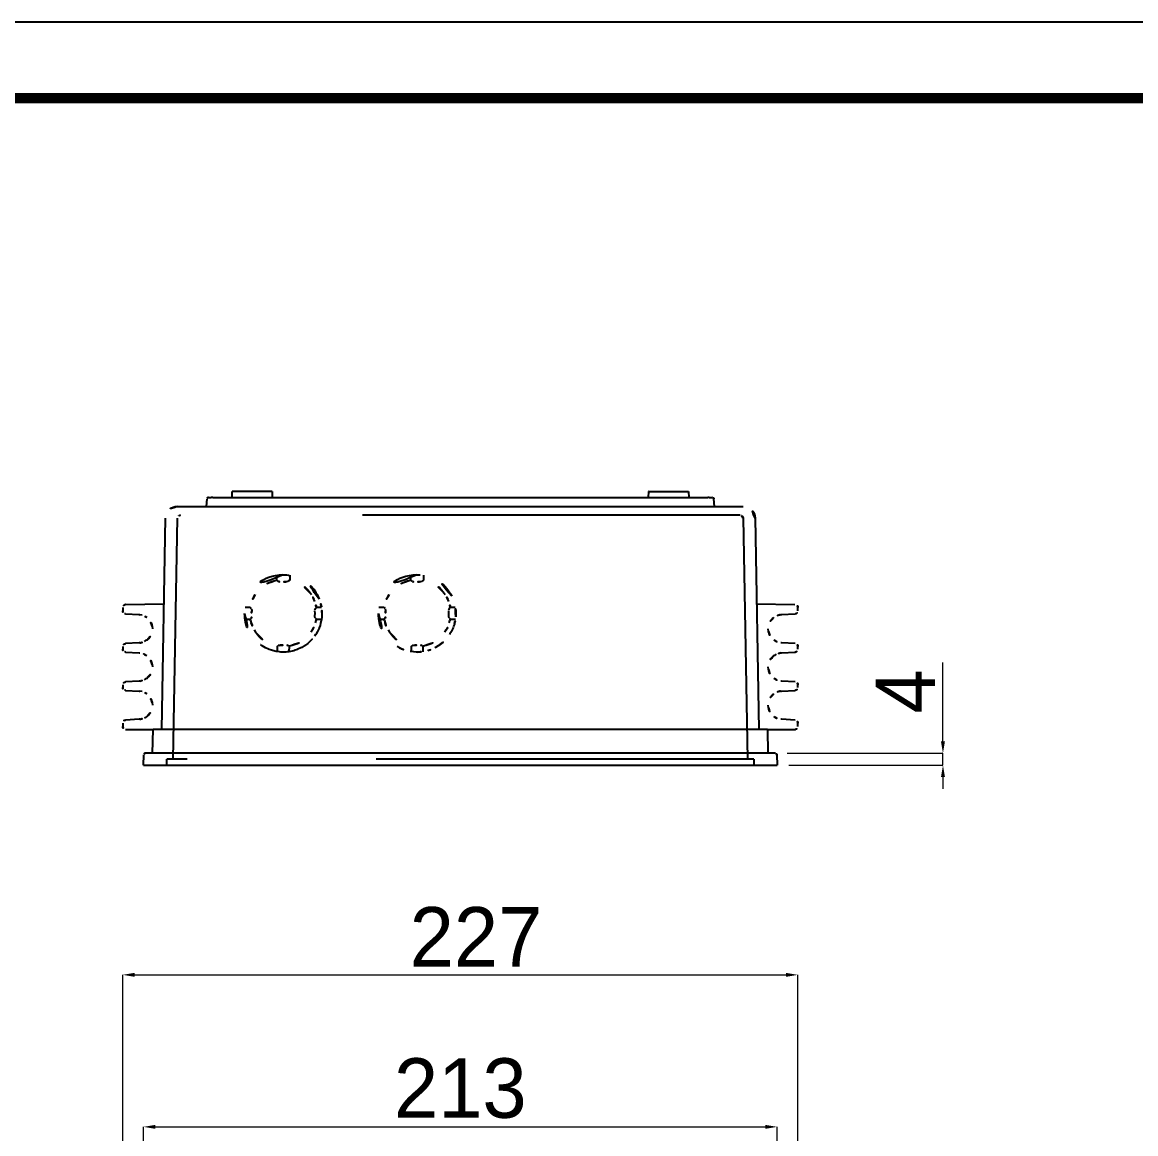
# Model space of a CAD drawing. Extents: x 16296660632 to 16296676784, y -37409619871 to -37409616699.
# Drawn here: x 16296676034.9 to 16296676409.2, y -37409617072.3 to -37409616698.7 of the extents above; entities that cross this region are included whole.
import ezdxf

# ---------------------------------------------------------------- set-up
doc = ezdxf.new("R2010")
doc.units = 0
doc.header["$LTSCALE"] = 10
doc.header["$MEASUREMENT"] = 0
doc.header["$PDMODE"] = 3
doc.header["$PDSIZE"] = -10
doc.linetypes.add('DASHED', pattern=[19.05, 12.7, -6.35])
doc.layers.get('0').update_dxf_attribs({"linetype": 'CONTINUOUS'})
doc.layers.get('DEFPOINTS').update_dxf_attribs({"linetype": 'CONTINUOUS'})
for name, color, linetype in [('BODY', 7, 'CONTINUOUS'), ('Make2D', 18, 'CONTINUOUS'), ('Make2D$보임$선', 18, 'CONTINUOUS')]:
    doc.layers.add(name, color=color, linetype=linetype)
doc.styles.add('Daelim Dimension', font='\x7f\x7f\x7f\x7f.TTF')
doc.dimstyles.new('DEFAULT', dxfattribs={"dimscale": 2, "dimtxt": 2, "dimasz": 2, "dimexe": 0, "dimexo": 2, "dimgap": 1, "dimtad": 1, "dimdec": 1, "dimzin": 9, "dimdsep": 46, "dimtxsty": 'Daelim Dimension', "dimcen": 0.5, "dimclrd": 252, "dimclre": 252, "dimclrt": 3, "dimadec": 1, "dimazin": 0, "dimtfac": 1, "dimtdec": 1, "dimtix": 1, "dimtmove": 0, "dimatfit": 3, "dimfxl": 0, "dimtolj": 1, "dimtzin": 1, "dimlwd": 9, "dimlwe": 9, "dimarcsym": 0})

# ---------------------------------------------------------------- blocks, each defined once
blk = doc.blocks.new('*D24')
at = {"layer": 'BODY', "color": 5, "lineweight": 9, "ltscale": 0.7}
for p, q in [((16296676068.62562, -37409617098.494873), (16296676068.62562, -37409617018.899437)), ((16296676072.62562, -37409617018.899437), (16296676291.62562, -37409617018.899437)), ((16296676295.62562, -37409617094.553818), (16296676295.62562, -37409617018.899437))]:
    blk.add_line(p, q, dxfattribs=at)
at = {"layer": 'BODY', "color": 5, "ltscale": 0.7}
for points in [[(16296676072.62562, -37409617018.232773), (16296676072.62562, -37409617019.566101), (16296676068.62562, -37409617018.899437)], [(16296676291.62562, -37409617018.232773), (16296676291.62562, -37409617019.566101), (16296676295.62562, -37409617018.899437)]]:
    blk.add_solid(points, dxfattribs=at)
at = {"layer": 'DEFPOINTS', "color": 0, "ltscale": 0.7}
for p in [(16296676295.62562, -37409617018.899437), (16296676295.62562, -37409617098.553818), (16296676068.62562, -37409617102.494873)]:
    blk.add_point(p, dxfattribs=at)
at = {"layer": 'BODY', "color": 7, "lineweight": 5, "ltscale": 0.7, "insert": (16296676187.40848, -37409617006.112602), "char_height": 20, "attachment_point": 5, "style": 'Daelim Dimension'}
blk.add_mtext('\\A1;227', dxfattribs=at)
blk = doc.blocks.new('*D29')
at = {"layer": 'BODY', "color": 5, "lineweight": 9, "ltscale": 0.7}
for p, q in [((16296676075.62562, -37409617096.863838), (16296676075.62562, -37409617069.995064)), ((16296676079.62562, -37409617069.995064), (16296676284.62504, -37409617069.995064)), ((16296676288.62504, -37409617094.13089), (16296676288.62504, -37409617069.995064))]:
    blk.add_line(p, q, dxfattribs=at)
at = {"layer": 'BODY', "color": 5, "ltscale": 0.7}
for points in [[(16296676079.62562, -37409617069.3284), (16296676079.62562, -37409617070.661728), (16296676075.62562, -37409617069.995064)], [(16296676284.62504, -37409617069.3284), (16296676284.62504, -37409617070.661728), (16296676288.62504, -37409617069.995064)]]:
    blk.add_solid(points, dxfattribs=at)
at = {"layer": 'DEFPOINTS', "color": 0, "ltscale": 0.7}
for p in [(16296676288.62504, -37409617069.995064), (16296676288.62504, -37409617098.13089), (16296676075.62562, -37409617100.863838)]:
    blk.add_point(p, dxfattribs=at)
at = {"layer": 'BODY', "color": 7, "lineweight": 5, "ltscale": 0.7, "insert": (16296676182.12533, -37409617057.093773), "char_height": 20, "attachment_point": 5, "style": 'Daelim Dimension'}
blk.add_mtext('\\A1;213', dxfattribs=at)
blk = doc.blocks.new('*D35')
at = {"layer": 'BODY', "color": 5, "lineweight": 9, "ltscale": 0.7}
for p, q in [((16296676344.389469, -37409616940.41449), (16296676344.389469, -37409616913.943039)), ((16296676292.064449, -37409616944.41449), (16296676344.389469, -37409616944.41449)), ((16296676344.389469, -37409616948.413933), (16296676344.389469, -37409616944.41449)), ((16296676292.62561, -37409616948.413933), (16296676344.389469, -37409616948.413933)), ((16296676344.389469, -37409616952.413933), (16296676344.389469, -37409616956.413933))]:
    blk.add_line(p, q, dxfattribs=at)
at = {"layer": 'BODY', "color": 5, "ltscale": 0.7}
for points in [[(16296676343.722811, -37409616940.41449), (16296676345.056141, -37409616940.41449), (16296676344.389469, -37409616944.41449)], [(16296676343.722811, -37409616952.413933), (16296676345.056141, -37409616952.413933), (16296676344.389469, -37409616948.413933)]]:
    blk.add_solid(points, dxfattribs=at)
at = {"layer": 'DEFPOINTS', "color": 0, "ltscale": 0.7}
for p in [(16296676288.064449, -37409616944.41449), (16296676288.62561, -37409616948.413933), (16296676344.389469, -37409616948.413933)]:
    blk.add_point(p, dxfattribs=at)
at = {"layer": 'BODY', "color": 7, "lineweight": 5, "ltscale": 0.7, "insert": (16296676331.717091, -37409616923.65406), "char_height": 20, "attachment_point": 5, "rotation": 90, "style": 'Daelim Dimension'}
blk.add_mtext('\\A1;4', dxfattribs=at)

msp = doc.modelspace()

# ---------------------------------------------------------------- linework, layer by layer
at = {"ltscale": 0.5}
msp.add_lwpolyline([(16296675286.22047, -37409617795.791344), (16296676783.52046, -37409617795.791344), (16296676783.52046, -37409616698.691338), (16296675286.22047, -37409616698.691338)], close=True, dxfattribs=at)
at = {"color": 5, "linetype": 'ByBlock', "lineweight": 200, "const_width": 3.45}
msp.add_lwpolyline([(16296675310.29731, -37409617748.814491), (16296676759.29731, -37409617748.814491), (16296676759.29731, -37409616724.164482), (16296675310.29731, -37409616724.164482)], close=True, dxfattribs=at)
at = {"layer": 'Make2D', "color": 0, "linetype": 'DASHED', "lineweight": -2}
for p, q in [((16296676085.625629, -37409616946.41394), (16296676087.03978, -37409616865.397041)), ((16296676276.211599, -37409616864.41449), (16296676088.039631, -37409616864.41449)), ((16296676277.211451, -37409616865.397041), (16296676278.62561, -37409616946.41394)), ((16296676083.425619, -37409616948.41449), (16296676083.443069, -37409616946.41449)), ((16296676280.808161, -37409616946.41449), (16296676083.443069, -37409616946.41449)), ((16296676280.808161, -37409616946.41449), (16296676280.825621, -37409616948.41449))]:
    msp.add_line(p, q, dxfattribs=at)
for centre, radius, start, end in [((16296676088.041361, -37409616865.416252), 1.001766, 90.09911961, 178.90098343), ((16296676276.232941, -37409616865.407097), 0.97856, 0.58970188, 91.24953029)]:
    msp.add_arc(centre, radius, start, end, dxfattribs=at)
at = {"layer": 'Make2D$보임$선', "color": 0, "lineweight": -2}
for p, q in [((16296676096.893089, -37409616858.879623), (16296676096.715839, -37409616861.41449)), ((16296676097.45759, -37409616858.41449), (16296676097.39187, -37409616858.41449)), ((16296676097.45759, -37409616858.41449), (16296676097.557449, -37409616858.41449)), ((16296676097.557449, -37409616858.41449), (16296676098.413481, -37409616858.41449)), ((16296676098.93681, -37409616858.41449), (16296676098.413481, -37409616858.41449)), ((16296676098.93681, -37409616858.41449), (16296676100.88335, -37409616858.41449)), ((16296676100.88335, -37409616858.41449), (16296676263.36788, -37409616858.41449)), ((16296676105.37562, -37409616856.41449), (16296676105.34071, -37409616858.41449)), ((16296676112.12562, -37409616856.41449), (16296676105.40292, -37409616856.41449)), ((16296676118.87562, -37409616856.41449), (16296676112.12562, -37409616856.41449)), ((16296676118.84831, -37409616856.41449), (16296676118.87562, -37409616856.41449)), ((16296676118.87562, -37409616856.41449), (16296676118.91053, -37409616858.41449)), ((16296676245.37562, -37409616856.41449), (16296676245.34071, -37409616858.41449)), ((16296676245.4883, -37409616856.41449), (16296676245.40292, -37409616856.41449)), ((16296676245.4883, -37409616856.41449), (16296676252.12562, -37409616856.41449)), ((16296676252.12562, -37409616856.41449), (16296676258.84831, -37409616856.41449)), ((16296676258.87562, -37409616856.41449), (16296676258.91053, -37409616858.41449)), ((16296676263.36788, -37409616858.41449), (16296676265.31443, -37409616858.41449)), ((16296676265.837761, -37409616858.41449), (16296676265.31443, -37409616858.41449)), ((16296676265.837761, -37409616858.41449), (16296676266.693781, -37409616858.41449)), ((16296676266.693781, -37409616858.41449), (16296676266.79364, -37409616858.41449)), ((16296676266.85936, -37409616858.41449), (16296676266.79364, -37409616858.41449)), ((16296676267.5354, -37409616861.41449), (16296676267.358141, -37409616858.879623)), ((16296676087.03948, -37409616861.41449), (16296676088.03932, -37409616861.41449)), ((16296676088.03932, -37409616861.41449), (16296676276.21191, -37409616861.41449)), ((16296676276.21191, -37409616861.41449), (16296676277.21176, -37409616861.41449)), ((16296676081.799561, -37409616936.41449), (16296676083.040079, -37409616865.344681)), ((16296676281.211149, -37409616865.344681), (16296676282.451679, -37409616936.41449)), ((16296676120.474529, -37409616886.20607), (16296676120.45833, -37409616884.598923)), ((16296676122.62562, -37409616884.41449), (16296676123.668791, -37409616884.456413)), ((16296676123.668751, -37409616884.457047), (16296676124.3141, -37409616884.526016)), ((16296676124.31428, -37409616884.524643), (16296676124.570049, -37409616884.56073)), ((16296676124.792891, -37409616884.600304), (16296676124.776711, -37409616886.20607)), ((16296676165.474529, -37409616886.20607), (16296676165.45833, -37409616884.599289)), ((16296676167.62562, -37409616884.41449), (16296676168.602739, -37409616884.451263)), ((16296676169.7929, -37409616884.598991), (16296676169.776711, -37409616886.20607)), ((16296676120.936939, -37409616886.594917), (16296676120.474529, -37409616886.20607)), ((16296676120.936939, -37409616886.594917), (16296676121.09182, -37409616886.690567)), ((16296676123.66667, -37409616886.78952), (16296676123.448271, -37409616886.784393)), ((16296676123.718269, -37409616886.787247), (16296676123.66667, -37409616886.78952)), ((16296676123.71829, -37409616886.787689), (16296676123.73875, -37409616886.786377)), ((16296676124.160379, -37409616886.692833), (16296676123.73872, -37409616886.785919)), ((16296676124.15942, -37409616886.690567), (16296676124.314289, -37409616886.594917)), ((16296676124.776711, -37409616886.20607), (16296676124.314289, -37409616886.594917)), ((16296676165.936939, -37409616886.594917), (16296676165.474529, -37409616886.20607)), ((16296676165.936939, -37409616886.594917), (16296676166.09182, -37409616886.690567)), ((16296676168.66667, -37409616886.78952), (16296676168.448271, -37409616886.784393)), ((16296676168.718269, -37409616886.787247), (16296676168.66667, -37409616886.78952)), ((16296676168.71829, -37409616886.787689), (16296676168.73875, -37409616886.786377)), ((16296676169.160379, -37409616886.692833), (16296676168.73872, -37409616886.785919)), ((16296676169.15942, -37409616886.690567), (16296676169.314289, -37409616886.594917)), ((16296676169.776711, -37409616886.20607), (16296676169.314289, -37409616886.594917)), ((16296676133.22402, -37409616893.385178), (16296676132.885111, -37409616892.569542)), ((16296676178.22402, -37409616893.385178), (16296676177.885111, -37409616892.569542)), ((16296676068.62562, -37409616895.397186), (16296676068.62562, -37409616896.58387)), ((16296676069.255369, -37409616894.468246), (16296676069.3592, -37409616894.468246)), ((16296676069.60816, -37409616894.397339), (16296676069.35251, -37409616894.435204)), ((16296676069.60816, -37409616894.397339), (16296676082.535971, -37409616894.171677)), ((16296676109.79501, -37409616895.355614), (16296676111.49365, -37409616895.355614)), ((16296676111.49365, -37409616895.355614), (16296676111.806049, -37409616895.725807)), ((16296676111.901699, -37409616895.880692), (16296676111.806049, -37409616895.725807)), ((16296676111.903959, -37409616895.87973), (16296676111.99704, -37409616896.301392)), ((16296676111.99552, -37409616896.591843), (16296676112.000931, -37409616896.492142)), ((16296676111.99881, -37409616896.321823), (16296676111.997511, -37409616896.301361)), ((16296676111.998369, -37409616896.321838), (16296676112.00065, -37409616896.373444)), ((16296676112.00065, -37409616896.373444), (16296676112.00206, -37409616896.492264)), ((16296676133.2875, -37409616897.41449), (16296676133.255711, -37409616896.591843)), ((16296676133.445181, -37409616895.725807), (16296676133.349529, -37409616895.880699)), ((16296676133.445181, -37409616895.725807), (16296676133.75758, -37409616895.355614)), ((16296676133.75758, -37409616895.355614), (16296676135.45834, -37409616895.355614)), ((16296676154.79501, -37409616895.355614), (16296676156.49365, -37409616895.355614)), ((16296676156.49365, -37409616895.355614), (16296676156.806049, -37409616895.725807)), ((16296676156.901699, -37409616895.880692), (16296676156.806049, -37409616895.725807)), ((16296676156.903959, -37409616895.87973), (16296676156.99704, -37409616896.301392)), ((16296676157.00065, -37409616896.373444), (16296676156.99552, -37409616896.591843)), ((16296676156.99881, -37409616896.321823), (16296676156.997511, -37409616896.301361)), ((16296676156.998369, -37409616896.321838), (16296676157.00065, -37409616896.373444)), ((16296676178.2875, -37409616897.41449), (16296676178.255711, -37409616896.591843)), ((16296676178.445181, -37409616895.725807), (16296676178.349529, -37409616895.880699)), ((16296676178.445181, -37409616895.725807), (16296676178.75758, -37409616895.355614)), ((16296676178.75758, -37409616895.355614), (16296676180.458191, -37409616895.355614)), ((16296676281.714319, -37409616894.171669), (16296676294.64307, -37409616894.397339)), ((16296676295.62562, -37409616896.58387), (16296676295.62562, -37409616895.397186)), ((16296676069.33061, -37409616897.496628), (16296676069.217119, -37409616897.496628)), ((16296676069.572451, -37409616897.581093), (16296676069.337521, -37409616897.498917)), ((16296676069.57328, -37409616897.582497), (16296676074.12421, -37409616897.820999)), ((16296676074.12421, -37409616897.820999), (16296676074.3859, -37409616897.842239)), ((16296676075.15896, -37409616897.993713), (16296676074.3859, -37409616897.842239)), ((16296676111.52788, -37409616899.432289), (16296676109.788919, -37409616899.432289)), ((16296676111.806049, -37409616899.103157), (16296676111.52788, -37409616899.432289)), ((16296676111.611601, -37409616899.829514), (16296676111.52788, -37409616899.432289)), ((16296676111.611731, -37409616899.829483), (16296676111.820669, -37409616900.60762)), ((16296676111.806049, -37409616899.103157), (16296676111.901699, -37409616898.948288)), ((16296676133.250589, -37409616898.455551), (16296676133.255711, -37409616898.237137)), ((16296676133.252859, -37409616898.507149), (16296676133.250589, -37409616898.455551)), ((16296676133.25242, -37409616898.507172), (16296676133.253719, -37409616898.527634)), ((16296676133.347269, -37409616898.949249), (16296676133.25419, -37409616898.527603)), ((16296676133.255711, -37409616898.237137), (16296676133.2875, -37409616897.41449)), ((16296676133.349529, -37409616898.948288), (16296676133.445181, -37409616899.103157)), ((16296676133.430571, -37409616900.607559), (16296676133.6395, -37409616899.829483)), ((16296676133.723351, -37409616899.432289), (16296676133.445181, -37409616899.103157)), ((16296676133.723351, -37409616899.432289), (16296676133.639641, -37409616899.829514)), ((16296676135.462311, -37409616899.432289), (16296676133.723351, -37409616899.432289)), ((16296676135.408569, -37409616899.780006), (16296676135.16473, -37409616900.843071)), ((16296676135.46805, -37409616899.432404), (16296676135.40859, -37409616899.780006)), ((16296676135.55998, -37409616898.709717), (16296676135.467859, -37409616899.432373)), ((16296676135.59955, -37409616898.237244), (16296676135.560921, -37409616898.709824)), ((16296676135.608509, -37409616898.044746), (16296676135.59799, -37409616898.237129)), ((16296676135.62178, -37409616897.098633), (16296676135.610319, -37409616898.044838)), ((16296676156.52788, -37409616899.432289), (16296676154.786791, -37409616899.432289)), ((16296676156.806049, -37409616899.103157), (16296676156.52788, -37409616899.432289)), ((16296676156.611601, -37409616899.829514), (16296676156.52788, -37409616899.432289)), ((16296676156.611731, -37409616899.829483), (16296676156.820669, -37409616900.60762)), ((16296676156.806049, -37409616899.103157), (16296676156.901699, -37409616898.948288)), ((16296676178.250589, -37409616898.455551), (16296676178.255711, -37409616898.237137)), ((16296676178.252859, -37409616898.507149), (16296676178.250589, -37409616898.455551)), ((16296676178.25242, -37409616898.507172), (16296676178.253719, -37409616898.527634)), ((16296676178.347269, -37409616898.949249), (16296676178.25419, -37409616898.527603)), ((16296676178.255711, -37409616898.237137), (16296676178.2875, -37409616897.41449)), ((16296676178.349529, -37409616898.948288), (16296676178.445181, -37409616899.103157)), ((16296676178.430571, -37409616900.607559), (16296676178.6395, -37409616899.829483)), ((16296676178.723351, -37409616899.432289), (16296676178.445181, -37409616899.103157)), ((16296676178.723351, -37409616899.432289), (16296676178.639641, -37409616899.829514)), ((16296676180.463619, -37409616899.432289), (16296676178.723351, -37409616899.432289)), ((16296676289.529831, -37409616897.891518), (16296676289.52952, -37409616897.891571)), ((16296676289.827459, -37409616897.846558), (16296676289.529831, -37409616897.891518)), ((16296676289.827459, -37409616897.846558), (16296676290.12702, -37409616897.820999)), ((16296676290.12702, -37409616897.820999), (16296676294.67795, -37409616897.582497)), ((16296676294.91371, -37409616897.498917), (16296676294.67878, -37409616897.581093)), ((16296676295.034109, -37409616897.496628), (16296676294.92062, -37409616897.496628)), ((16296676078.54764, -37409616901.699509), (16296676078.62562, -37409616902.565453)), ((16296676112.856279, -37409616902.975754), (16296676113.302299, -37409616903.683342)), ((16296676131.948931, -37409616903.683342), (16296676132.39481, -37409616902.975998)), ((16296676133.504511, -37409616904.526894), (16296676133.11413, -37409616905.092194)), ((16296676133.648951, -37409616904.305511), (16296676133.506559, -37409616904.528221)), ((16296676134.120029, -37409616903.480667), (16296676133.646681, -37409616904.304092)), ((16296676134.214741, -37409616903.304497), (16296676134.122749, -37409616903.482109)), ((16296676134.639179, -37409616902.375313), (16296676134.212009, -37409616903.303123)), ((16296676134.71286, -37409616902.199722), (16296676134.641479, -37409616902.376244)), ((16296676134.99264, -37409616901.417343), (16296676134.71073, -37409616902.198883)), ((16296676135.16531, -37409616900.843224), (16296676134.993891, -37409616901.417732)), ((16296676157.856279, -37409616902.975754), (16296676158.302299, -37409616903.683342)), ((16296676176.948931, -37409616903.683342), (16296676177.39481, -37409616902.975998)), ((16296676178.648911, -37409616904.305573), (16296676178.506559, -37409616904.528221)), ((16296676179.120041, -37409616903.480659), (16296676178.646641, -37409616904.304153)), ((16296676179.173309, -37409616903.385323), (16296676179.122761, -37409616903.482094)), ((16296676179.71073, -37409616902.198883), (16296676179.17058, -37409616903.383911)), ((16296676179.88261, -37409616901.746483), (16296676179.71286, -37409616902.199722)), ((16296676180.12307, -37409616900.991341), (16296676179.88097, -37409616901.745903)), ((16296676180.165291, -37409616900.843262), (16296676180.1238, -37409616900.991547)), ((16296676285.703859, -37409616903.430923), (16296676285.62562, -37409616902.565453)), ((16296676069.219879, -37409616907.632347), (16296676069.33061, -37409616907.632347)), ((16296676069.337521, -37409616907.630074), (16296676069.572451, -37409616907.54789)), ((16296676074.12421, -37409616907.307983), (16296676069.57328, -37409616907.546494)), ((16296676074.42378, -37409616907.282417), (16296676074.12421, -37409616907.307983)), ((16296676074.42378, -37409616907.282417), (16296676074.721411, -37409616907.237457)), ((16296676074.721411, -37409616907.237457), (16296676074.72171, -37409616907.237411)), ((16296676075.94965, -37409616906.833717), (16296676076.43605, -37409616906.562073)), ((16296676076.69614, -37409616906.384148), (16296676076.436041, -37409616906.562073)), ((16296676115.07612, -37409616907.994339), (16296676114.99575, -37409616907.936432)), ((16296676115.51189, -37409616908.295433), (16296676115.07452, -37409616907.996597)), ((16296676116.65509, -37409616908.961601), (16296676115.513121, -37409616908.293556)), ((16296676120.698549, -37409616908.436234), (16296676120.936939, -37409616908.234062)), ((16296676121.09182, -37409616908.138412), (16296676120.936939, -37409616908.234062)), ((16296676121.09086, -37409616908.136147), (16296676121.51251, -37409616908.043068)), ((16296676121.53294, -37409616908.041298), (16296676121.51248, -37409616908.042587)), ((16296676121.532961, -37409616908.04174), (16296676121.58456, -37409616908.039459)), ((16296676121.58456, -37409616908.039459), (16296676121.70339, -37409616908.038063)), ((16296676121.802971, -37409616908.044594), (16296676121.70327, -37409616908.039177)), ((16296676124.314289, -37409616908.234062), (16296676124.15941, -37409616908.138412)), ((16296676124.314289, -37409616908.234062), (16296676124.552679, -37409616908.436234)), ((16296676129.73934, -37409616908.295433), (16296676129.64567, -37409616908.356102)), ((16296676130.818769, -37409616907.506203), (16296676129.7379, -37409616908.293228)), ((16296676131.066031, -37409616907.301826), (16296676130.81949, -37409616907.50708)), ((16296676131.878839, -37409616906.545639), (16296676131.065531, -37409616907.301262)), ((16296676165.698549, -37409616908.436234), (16296676165.936939, -37409616908.234062)), ((16296676166.09182, -37409616908.138412), (16296676165.936939, -37409616908.234062)), ((16296676166.09086, -37409616908.136147), (16296676166.51251, -37409616908.043068)), ((16296676166.53294, -37409616908.041298), (16296676166.51248, -37409616908.042587)), ((16296676166.532961, -37409616908.04174), (16296676166.58456, -37409616908.039459)), ((16296676166.58456, -37409616908.039459), (16296676166.802971, -37409616908.044594)), ((16296676169.314289, -37409616908.234062), (16296676169.15941, -37409616908.138412)), ((16296676169.314289, -37409616908.234062), (16296676169.552679, -37409616908.436234)), ((16296676174.73934, -37409616908.295433), (16296676174.6457, -37409616908.356087)), ((16296676287.815189, -37409616906.562073), (16296676287.55509, -37409616906.384148)), ((16296676290.12702, -37409616907.307983), (16296676289.86533, -37409616907.286743)), ((16296676294.67795, -37409616907.546494), (16296676290.12702, -37409616907.307983)), ((16296676068.62562, -37409616908.545113), (16296676068.62562, -37409616909.433868)), ((16296676069.33061, -37409616910.346626), (16296676069.217119, -37409616910.346626)), ((16296676069.572451, -37409616910.431091), (16296676069.337521, -37409616910.348923)), ((16296676069.57328, -37409616910.432503), (16296676074.12421, -37409616910.671013)), ((16296676074.12421, -37409616910.671013), (16296676074.3859, -37409616910.692238)), ((16296676076.436041, -37409616911.416924), (16296676076.69614, -37409616911.594833)), ((16296676117.602249, -37409616909.404732), (16296676116.654791, -37409616908.962181)), ((16296676117.699659, -37409616909.445061), (16296676117.602249, -37409616909.404732)), ((16296676117.840389, -37409616909.50174), (16296676117.69965, -37409616909.445084)), ((16296676118.678391, -37409616909.799782), (16296676117.84041, -37409616909.501694)), ((16296676119.048559, -37409616909.912682), (16296676118.678101, -37409616909.800659)), ((16296676120.26066, -37409616910.194397), (16296676119.04896, -37409616909.911263)), ((16296676120.38121, -37409616910.219276), (16296676120.260099, -37409616910.197456)), ((16296676121.33066, -37409616910.346153), (16296676120.381769, -37409616910.216103)), ((16296676120.716999, -37409616910.267059), (16296676120.698549, -37409616908.436234)), ((16296676121.80287, -37409616910.388428), (16296676121.33029, -37409616910.3498)), ((16296676122.30592, -37409616910.407349), (16296676121.803101, -37409616910.38488)), ((16296676122.62562, -37409616910.41449), (16296676122.30584, -37409616910.410561)), ((16296676123.44825, -37409616910.386642), (16296676122.62562, -37409616910.411613)), ((16296676123.920099, -37409616910.349876), (16296676123.44837, -37409616910.388428)), ((16296676124.5341, -37409616910.273277), (16296676123.919991, -37409616910.348778)), ((16296676124.99114, -37409616910.197456), (16296676124.534149, -37409616910.273643)), ((16296676124.552679, -37409616908.436234), (16296676124.534189, -37409616910.27021)), ((16296676126.13879, -37409616909.930199), (16296676124.991131, -37409616910.197433)), ((16296676126.573509, -37409616909.800537), (16296676126.138941, -37409616909.93074)), ((16296676127.410061, -37409616909.499771), (16296676126.5732, -37409616909.799507)), ((16296676127.55213, -37409616909.444847), (16296676127.410851, -37409616909.50174)), ((16296676128.49472, -37409616909.010834), (16296676127.55127, -37409616909.442734)), ((16296676128.817221, -37409616908.845329), (16296676128.49609, -37409616909.013527)), ((16296676129.644199, -37409616908.353813), (16296676128.81576, -37409616908.842621)), ((16296676161.65509, -37409616908.961601), (16296676160.87933, -37409616908.524963)), ((16296676161.722269, -37409616908.996834), (16296676161.654791, -37409616908.962181)), ((16296676165.38118, -37409616910.219276), (16296676165.260099, -37409616910.197456)), ((16296676166.34016, -37409616910.347092), (16296676165.381729, -37409616910.216103)), ((16296676165.71701, -37409616910.267487), (16296676165.698549, -37409616908.436234)), ((16296676166.45751, -37409616910.361908), (16296676166.3398, -37409616910.350754)), ((16296676167.30596, -37409616910.407349), (16296676166.45784, -37409616910.358261)), ((16296676167.62562, -37409616910.41449), (16296676167.305889, -37409616910.410561)), ((16296676169.552679, -37409616908.436234), (16296676169.534189, -37409616910.270309)), ((16296676171.202669, -37409616909.912682), (16296676171.13896, -37409616909.93074)), ((16296676173.8172, -37409616908.845337), (16296676173.596451, -37409616908.962181)), ((16296676174.64423, -37409616908.35379), (16296676173.815729, -37409616908.842644)), ((16296676287.55509, -37409616911.594833), (16296676287.815189, -37409616911.416924)), ((16296676288.30158, -37409616911.145264), (16296676287.815189, -37409616911.416924)), ((16296676289.529831, -37409616910.741524), (16296676289.52952, -37409616910.741577)), ((16296676289.827459, -37409616910.696564), (16296676289.529831, -37409616910.741524)), ((16296676289.827459, -37409616910.696564), (16296676290.12702, -37409616910.671013)), ((16296676290.12702, -37409616910.671013), (16296676294.67795, -37409616910.432503)), ((16296676295.62562, -37409616909.433868), (16296676295.62562, -37409616908.545113)), ((16296676078.547371, -37409616914.548073), (16296676078.62562, -37409616915.413528)), ((16296676285.7036, -37409616916.279472), (16296676285.62562, -37409616915.413528)), ((16296676075.94969, -37409616919.683701), (16296676076.43605, -37409616919.412064)), ((16296676076.69619, -37409616919.234108), (16296676076.436041, -37409616919.412064)), ((16296676287.815189, -37409616919.412064), (16296676287.55504, -37409616919.234108)), ((16296676068.62562, -37409616921.395119), (16296676068.62562, -37409616922.283867)), ((16296676069.219879, -37409616920.482353), (16296676069.33061, -37409616920.482353)), ((16296676069.33061, -37409616923.196632), (16296676069.219879, -37409616923.196632)), ((16296676069.337521, -37409616920.480057), (16296676069.572451, -37409616920.397888)), ((16296676069.572451, -37409616923.281097), (16296676069.337521, -37409616923.198921)), ((16296676074.12421, -37409616920.157982), (16296676069.57328, -37409616920.396477)), ((16296676074.42378, -37409616920.132423), (16296676074.12421, -37409616920.157982)), ((16296676074.42378, -37409616920.132423), (16296676074.721411, -37409616920.087463)), ((16296676074.721411, -37409616920.087463), (16296676074.72171, -37409616920.08741)), ((16296676290.12702, -37409616920.157982), (16296676289.86533, -37409616920.136749)), ((16296676294.67795, -37409616920.396477), (16296676290.12702, -37409616920.157982)), ((16296676294.67795, -37409616920.396477), (16296676294.6786, -37409616920.397461)), ((16296676294.91371, -37409616923.198921), (16296676294.67878, -37409616923.281097)), ((16296676295.031349, -37409616923.196632), (16296676294.92062, -37409616923.196632)), ((16296676295.62562, -37409616922.283867), (16296676295.62562, -37409616921.395119)), ((16296676069.57328, -37409616923.282494), (16296676074.12421, -37409616923.521004)), ((16296676074.12421, -37409616923.521004), (16296676074.3859, -37409616923.542236)), ((16296676075.15896, -37409616923.693703), (16296676074.3859, -37409616923.542236)), ((16296676289.529831, -37409616923.591507), (16296676289.52952, -37409616923.591583)), ((16296676289.827459, -37409616923.546547), (16296676289.529831, -37409616923.591507)), ((16296676289.827459, -37409616923.546547), (16296676290.12702, -37409616923.521004)), ((16296676290.12702, -37409616923.521004), (16296676294.67795, -37409616923.282494)), ((16296676078.547371, -37409616927.398064), (16296676078.62562, -37409616928.263527)), ((16296676285.7036, -37409616929.129478), (16296676285.62562, -37409616928.263527)), ((16296676068.62562, -37409616934.245117), (16296676068.62562, -37409616935.41449)), ((16296676074.12421, -37409616933.00798), (16296676069.57328, -37409616933.246483)), ((16296676074.42378, -37409616932.98243), (16296676074.12421, -37409616933.00798)), ((16296676074.42378, -37409616932.98243), (16296676074.721411, -37409616932.937469)), ((16296676074.721411, -37409616932.937469), (16296676074.72171, -37409616932.937408)), ((16296676075.94969, -37409616932.533699), (16296676076.43605, -37409616932.26207)), ((16296676076.69619, -37409616932.084106), (16296676076.436041, -37409616932.262062)), ((16296676287.815189, -37409616932.262062), (16296676287.55504, -37409616932.084106)), ((16296676290.12702, -37409616933.00798), (16296676289.86533, -37409616932.986748)), ((16296676294.67795, -37409616933.246483), (16296676290.12702, -37409616933.00798)), ((16296676295.62562, -37409616935.41449), (16296676295.62562, -37409616934.245117)), ((16296676069.62562, -37409616936.41449), (16296676078.835079, -37409616936.41449)), ((16296676078.69544, -37409616944.41449), (16296676078.835079, -37409616936.41449)), ((16296676079.784019, -37409616936.412804), (16296676078.835079, -37409616936.41449)), ((16296676081.177719, -37409616936.41449), (16296676079.784019, -37409616936.41449)), ((16296676082.3771, -37409616936.412376), (16296676081.177719, -37409616936.412003)), ((16296676086.7988, -37409616936.41449), (16296676082.37709, -37409616936.41449)), ((16296676277.41737, -37409616936.41449), (16296676086.83386, -37409616936.41449)), ((16296676281.603901, -37409616936.41449), (16296676277.45244, -37409616936.41449)), ((16296676283.073509, -37409616936.412003), (16296676281.603901, -37409616936.412537)), ((16296676284.467211, -37409616936.41449), (16296676283.073509, -37409616936.41449)), ((16296676285.416149, -37409616936.41449), (16296676284.46722, -37409616936.412804)), ((16296676285.416149, -37409616936.41449), (16296676294.62562, -37409616936.41449)), ((16296676285.416149, -37409616936.41449), (16296676285.555799, -37409616944.41449)), ((16296676294.62562, -37409616936.41449), (16296676294.776461, -37409616936.403053)), ((16296676075.62562, -37409616948.41449), (16296676075.686859, -37409616944.905769)), ((16296676288.064449, -37409616944.41449), (16296676076.21703, -37409616944.41449)), ((16296676288.564369, -37409616944.905769), (16296676288.62561, -37409616948.413933)), ((16296676075.62562, -37409616948.41449), (16296676288.62561, -37409616948.413933))]:
    msp.add_line(p, q, dxfattribs=at)
for centre, radius, start, end in [((16296676097.39187, -37409616858.91449), 0.5, 90, 176.00005362), ((16296676266.85936, -37409616858.91449), 0.5, 3.99994638, 90), ((16296676087.03948, -37409616865.41449), 4, 90, 178.99979072), ((16296676277.21176, -37409616865.41449), 4, 1.00020928, 90), ((16296676122.62562, -37409616897.41449), 13, 90, 180), ((16296676122.627979, -37409616897.414253), 12.997699, 21.60103248, 81.40802128), ((16296676167.62562, -37409616897.41449), 13, 90, 180), ((16296676167.62804, -37409616897.410889), 12.995657, 26.46725655, 85.69884832), ((16296676122.640129, -37409616897.316063), 11.31909, 101.0299421, 146.6055139), ((16296676121.63315, -37409616885.293533), 1.500503, 248.81720352, 276.49844327), ((16296676122.62562, -37409616897.41449), 10.66188, 85.57476675, 94.42523325), ((16296676122.61113, -37409616897.316017), 11.319038, 33.39442595, 78.9700579), ((16296676167.640129, -37409616897.316063), 11.31909, 101.0299421, 146.6055139), ((16296676166.63315, -37409616885.293533), 1.500503, 248.81720352, 276.49844327), ((16296676167.62562, -37409616897.41449), 10.66188, 85.57476675, 94.42523325), ((16296676167.61113, -37409616897.316017), 11.319038, 33.39442595, 78.9700579), ((16296676122.62653, -37409616897.300552), 11.301496, 146.63327782, 170.0902837), ((16296676122.624849, -37409616897.300468), 11.30133, 24.75405917, 33.36678228), ((16296676122.62562, -37409616897.41449), 13, 9.73847899, 21.59819157), ((16296676167.62653, -37409616897.300552), 11.301496, 146.63327782, 170.0902837), ((16296676167.624849, -37409616897.300468), 11.30133, 24.75405917, 33.36678228), ((16296676167.62562, -37409616897.41449), 13, 354.84493943, 26.47698239), ((16296676069.62562, -37409616895.397186), 1, 112.37860145, 180), ((16296676069.62562, -37409616896.58387), 1, 180, 246.06249931), ((16296676122.62562, -37409616897.41449), 10.66188, 175.57488414, 184.42511586), ((16296676122.62458, -37409616897.300583), 11.301619, 9.9097163, 20.27411341), ((16296676134.746571, -37409616896.42202), 1.500503, 158.81726593, 186.49834706), ((16296676122.474251, -37409616897.429176), 13.148828, 1.4400659, 9.6897009), ((16296676167.62562, -37409616897.41449), 10.66188, 175.57488414, 184.42511586), ((16296676167.62458, -37409616897.300583), 11.301619, 9.9097163, 20.27411341), ((16296676179.746571, -37409616896.42202), 1.500503, 158.81726593, 186.49834706), ((16296676294.62562, -37409616895.397186), 1, 0, 89.00000925), ((16296676294.62562, -37409616896.58387), 1, 293.93750069, 0), ((16296676073.836599, -37409616902.648369), 4.838854, 53.77436277, 74.14054295), ((16296676073.86307, -37409616902.571823), 4.761518, 10.54803874, 53.48724079), ((16296676122.62562, -37409616897.41449), 13, 180, 234.05266799), ((16296676122.626499, -37409616897.300667), 11.30146, 197.01566546, 210.15050087), ((16296676110.50466, -37409616898.40696), 1.500503, 338.81726593, 6.49834706), ((16296676122.624729, -37409616897.300667), 11.30146, 329.84798092, 342.98436652), ((16296676167.62562, -37409616897.41449), 13, 180, 238.73387958), ((16296676167.626499, -37409616897.300667), 11.30146, 197.01566546, 210.15050087), ((16296676155.50466, -37409616898.40696), 1.500503, 338.81726593, 6.49834706), ((16296676167.624729, -37409616897.300667), 11.30146, 329.84798092, 342.98436652), ((16296676167.827049, -37409616897.453751), 12.794766, 344.63896964, 354.93886342), ((16296676290.395269, -37409616902.576691), 4.769665, 126.54659398, 179.86492617), ((16296676290.410669, -37409616902.641563), 4.831018, 100.50926302, 126.23543107), ((16296676073.855961, -37409616902.552277), 4.769677, 306.54580691, 359.84175798), ((16296676122.625771, -37409616897.301247), 11.300533, 214.39242098, 260.18069108), ((16296676122.62546, -37409616897.301247), 11.300533, 279.81930892, 325.60757902), ((16296676167.625771, -37409616897.301247), 11.300533, 214.39242098, 260.18069108), ((16296676167.62546, -37409616897.301247), 11.300533, 279.81930892, 325.60757902), ((16296676167.709629, -37409616897.497864), 12.88164, 303.06588803, 326.93008037), ((16296676290.388121, -37409616902.557198), 4.761471, 190.56537898, 233.48811572), ((16296676069.62562, -37409616908.545113), 1, 113.93750069, 180), ((16296676073.8459, -37409616902.50396), 4.813792, 280.48270539, 295.91415018), ((16296676122.62562, -37409616897.41449), 10.66188, 265.57476675, 274.42523325), ((16296676123.61809, -37409616909.535454), 1.500503, 68.81720352, 96.49844327), ((16296676122.62562, -37409616897.41449), 13, 315.38058198, 323.79554248), ((16296676167.62562, -37409616897.41449), 10.66188, 265.57476675, 274.42523325), ((16296676168.61809, -37409616909.535454), 1.500503, 68.81720352, 96.49844327), ((16296676290.400949, -37409616902.509163), 4.807515, 237.46193059, 263.60317177), ((16296676294.62562, -37409616908.545113), 1, 0, 87.00000395), ((16296676069.62562, -37409616909.433868), 1, 180, 246.06249931), ((16296676073.850281, -37409616915.469833), 4.807515, 57.46193059, 83.60317177), ((16296676073.86311, -37409616915.421783), 4.761471, 10.56537898, 53.48811572), ((16296676167.57975, -37409616897.522438), 12.882427, 242.95647893, 259.62913622), ((16296676167.65167, -37409616897.541924), 12.869717, 269.88405087, 285.72124882), ((16296676167.591961, -37409616897.3629), 13.05824, 286.05114987, 297.36874021), ((16296676290.395281, -37409616915.426697), 4.769677, 126.54580691, 179.84175798), ((16296676290.405331, -37409616915.475021), 4.813792, 100.48270539, 115.91415018), ((16296676294.62562, -37409616909.433868), 1, 272.99999605, 0), ((16296676073.855961, -37409616915.402298), 4.769665, 306.54659398, 359.86492617), ((16296676290.388161, -37409616915.407173), 4.761518, 190.54803874, 233.48724079), ((16296676290.400949, -37409616915.359161), 4.807515, 237.46193059, 263.60317177), ((16296676069.62562, -37409616921.395119), 1, 113.93750069, 180), ((16296676069.62562, -37409616922.283867), 1, 180, 246.06249931), ((16296676073.8459, -37409616915.353958), 4.813794, 280.48270539, 295.91473439), ((16296676294.62562, -37409616921.395119), 1, 0, 87.00000395), ((16296676294.62562, -37409616922.283867), 1, 293.93750069, 0), ((16296676073.836599, -37409616928.348373), 4.838856, 53.77540838, 74.14054295), ((16296676073.86311, -37409616928.27179), 4.761471, 10.56537898, 53.48811572), ((16296676290.395281, -37409616928.276703), 4.769677, 126.54580691, 179.84175798), ((16296676290.410669, -37409616928.341553), 4.831019, 100.50926302, 126.2346438), ((16296676073.855961, -37409616928.252296), 4.769665, 306.54659398, 359.86492617), ((16296676290.388161, -37409616928.257156), 4.761518, 190.54803874, 233.48724079), ((16296676069.62562, -37409616934.245117), 1, 92.99999605, 180), ((16296676073.8459, -37409616928.203957), 4.813794, 280.48270539, 295.91473439), ((16296676290.400949, -37409616928.20916), 4.807515, 237.46193059, 263.60317177), ((16296676294.62562, -37409616934.245117), 1, 0, 87.00000395), ((16296676069.62562, -37409616935.41449), 1, 180, 270), ((16296676294.62562, -37409616935.41449), 1, 278.6758877, 0), ((16296676076.186781, -37409616944.91449), 0.5, 90, 178.99979072), ((16296676288.064449, -37409616944.91449), 0.5, 1.00020928, 90)]:
    msp.add_arc(centre, radius, start, end, dxfattribs=at)

# ---------------------------------------------------------------- dimensions: what is measured, and where the dimension line sits
at = {"layer": 'BODY', "lineweight": 5, "ltscale": 0.7}
dim = msp.add_linear_dim(base=(16296676344.389469, -37409616948.413933), p1=(16296676288.064449, -37409616944.41449), p2=(16296676288.62561, -37409616948.413933), angle=90, dimstyle='DEFAULT', override={"dimtxt": 10, "dimclrd": 5, "dimclre": 5, "dimclrt": 7}, dxfattribs=at)
dim.commit()
dim.dimension.update_dxf_attribs({"geometry": '*D35', "text_midpoint": (16296676344.389481, -37409616923.65406), "dimtype": 160})
dim = msp.add_linear_dim(base=(16296676295.62562, -37409617018.899437), p1=(16296676068.62562, -37409617102.494873), p2=(16296676295.62562, -37409617098.553818), dimstyle='DEFAULT', override={"dimtxt": 10, "dimclrd": 5, "dimclre": 5, "dimclrt": 7}, dxfattribs=at)
dim.commit()
dim.dimension.update_dxf_attribs({"geometry": '*D24', "text_midpoint": (16296676187.40848, -37409617018.899437), "dimtype": 160})
dim = msp.add_linear_dim(base=(16296676288.62504, -37409617069.995064), p1=(16296676075.62562, -37409617100.863838), p2=(16296676288.62504, -37409617098.13089), dimstyle='DEFAULT', override={"dimtxt": 10, "dimclrd": 5, "dimclre": 5, "dimclrt": 7}, dxfattribs=at)
dim.commit()
dim.dimension.update_dxf_attribs({"geometry": '*D29', "text_midpoint": (16296676182.12533, -37409617057.093773)})

doc.saveas('drawing.dxf')
